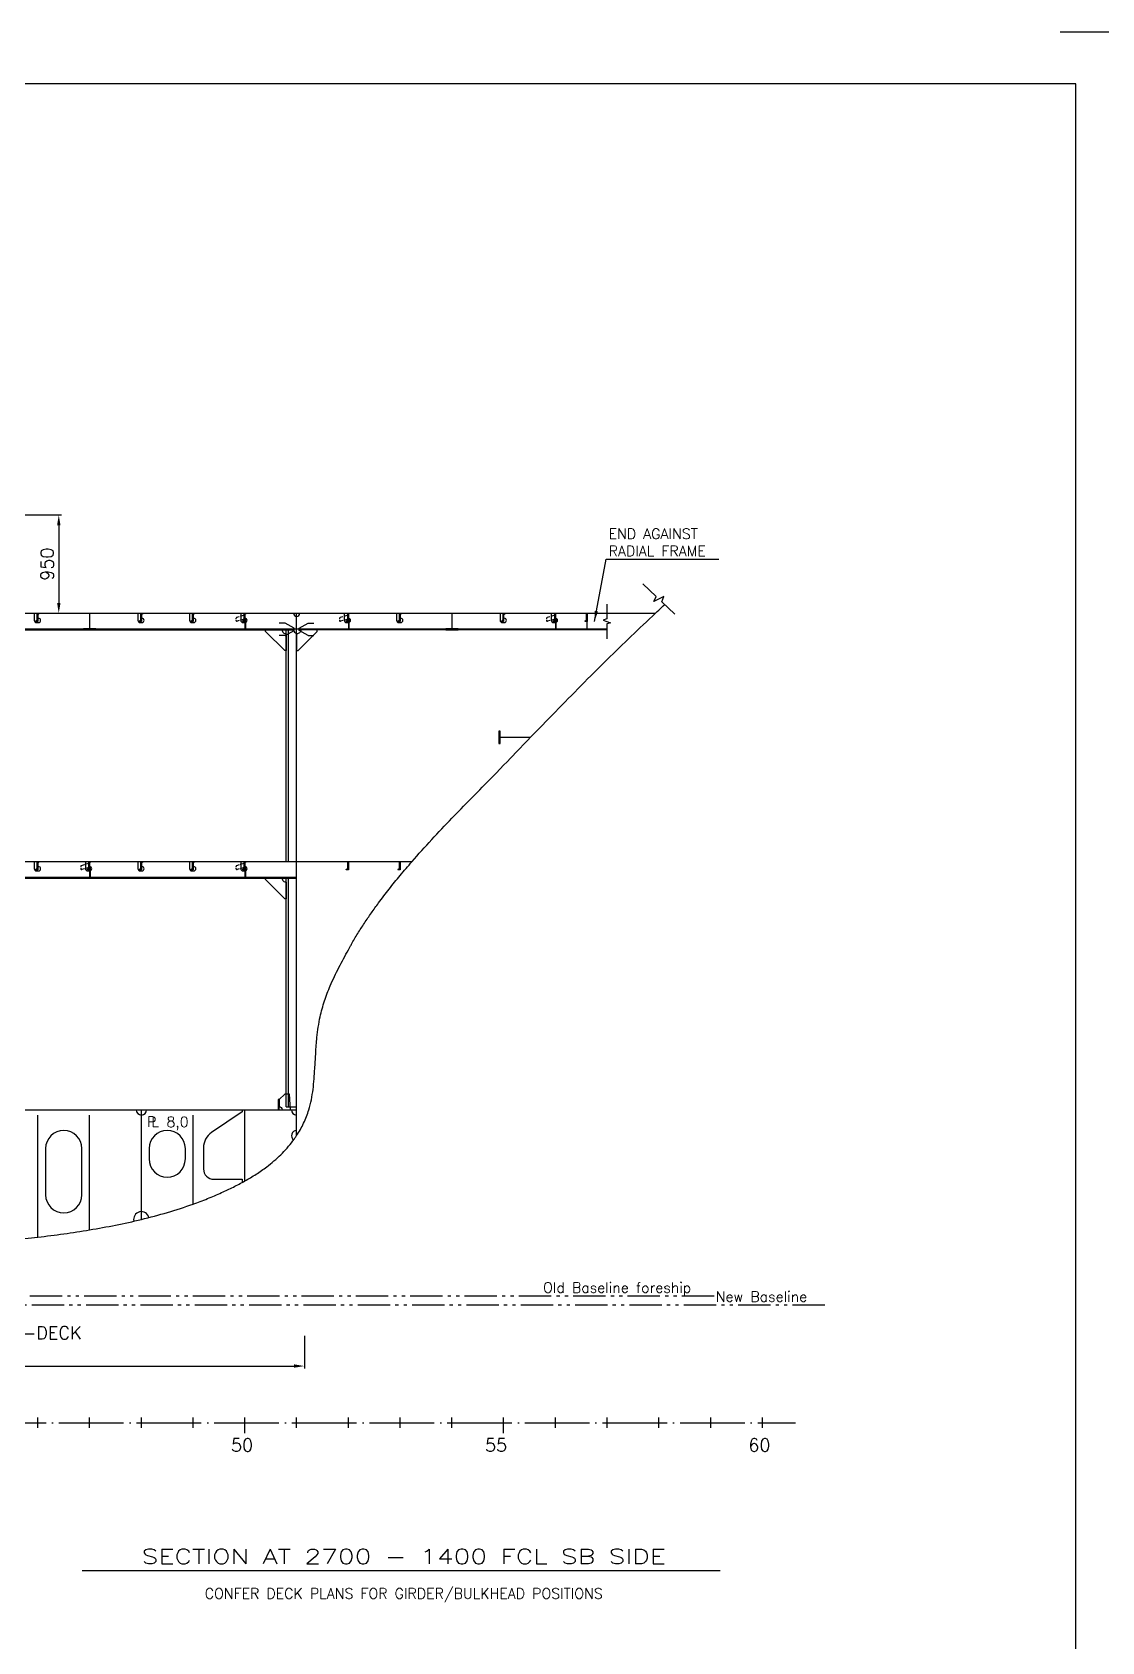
# Model space of a CAD drawing. Extents: x -86245 to 167090, y -69122 to 58950.
# Drawn here: x 30633 to 40965, y 43392 to 58950 of the extents above; entities that cross this region are included whole.
import ezdxf
from ezdxf.enums import TextEntityAlignment as Align

# ---------------------------------------------------------------- set-up
doc = ezdxf.new("R2010")
doc.units = 0
doc.header["$LTSCALE"] = 250
doc.linetypes.add('CENTER', pattern=[3, 2.5, -0.25, 0, -0.25])
doc.linetypes.add('PHANTOM', pattern=[2.1, 1.25, -0.2, 0.125, -0.2, 0.125, -0.2])
doc.layers.get('0').update_dxf_attribs({"linetype": 'CONTINUOUS'})
doc.layers.get('DEFPOINTS').update_dxf_attribs({"linetype": 'CONTINUOUS'})
for name, color, linetype in [('S0CO1', 1, 'CONTINUOUS'), ('S0CO2', 2, 'CONTINUOUS'), ('S0CO3', 3, 'CONTINUOUS'), ('S0CO5', 4, 'CONTINUOUS'), ('S0PH1', 1, 'PHANTOM'), ('S0TX2', 2, 'CONTINUOUS')]:
    doc.layers.add(name, color=color, linetype=linetype)
doc.styles.add('ROMANS', font='romans.shx', dxfattribs={"height": 125})
doc.dimstyles.get("Standard").update_dxf_attribs({"dimscale": 50, "dimtxt": 125, "dimasz": 2, "dimexe": 0.5, "dimexo": 1, "dimgap": 1, "dimtad": 1, "dimdsep": 46, "dimtxsty": 'ROMANS', "dimcen": 1.5, "dimclrd": 1, "dimclre": 1, "dimclrt": 2, "dimazin": 2, "dimtfac": 1, "dimtmove": 2, "dimatfit": 3, "dimfxl": 1, "dimtvp": 100, "dimtolj": 1, "dimarcsym": 0})

# ---------------------------------------------------------------- blocks, each defined once
blk = doc.blocks.new('R-A0')
at = {"color": 2}
blk.add_lwpolyline([(58800, 0), (59450, 0), (59450, 650)], dxfattribs=at)
blk = doc.blocks.new('A$C775A635E')
at = {"layer": 'S0CO1', "color": 6}
blk.add_lwpolyline([(0, 0), (0, 58450), (-41050, 58450), (-41050, 0)], close=True, dxfattribs=at)
at = {"layer": 'S0CO1', "rotation": 90}
blk.add_blockref('R-A0', (500, -500), dxfattribs=at)
blk = doc.blocks.new('A$C257C65E9')
at = {"layer": 'S0TX2', "color": 1, "linetype": 'CENTER'}
blk.add_line((-1800, 25), (35318, 25), dxfattribs=at)
at = {"layer": 'S0TX2', "color": 2, "linetype": 'Continuous'}
for p, q in [((28000, -25), (28000, 75)), ((28500, -25), (28500, 75)), ((29000, -25), (29000, 75)), ((29500, -25), (29500, 75)), ((30000, -75), (30000, 75)), ((30500, -25), (30500, 75)), ((31000, -25), (31000, 75)), ((31500, -25), (31500, 75)), ((32000, -25), (32000, 75)), ((32500, -75), (32500, 75)), ((33000, -25), (33000, 75)), ((33500, -25), (33500, 75)), ((34000, -25), (34000, 75)), ((34500, -25), (34500, 75)), ((35000, -25), (35000, 75))]:
    blk.add_line(p, q, dxfattribs=at)
at = {"layer": 'S0CO1', "color": 2, "linetype": 'ByBlock', "style": 'ROMANS'}
for s, p in [('50', (29866, -253)), ('55', (32320, -253)), ('60', (34863, -253))]:
    blk.add_text(s, height=125, dxfattribs=at).set_placement(p)
blk = doc.blocks.new('HP80x7')
at = {"color": 0, "linetype": 'ByBlock'}
blk.add_lwpolyline([(17, -80, 0.773344), (19, -73), (8, -66, -0.267949), (6, -63), (6, 0), (0, 0), (0, -80), (17, -80)], format="xyb", dxfattribs=at)
blk = doc.blocks.new('PLDIM2')
at = {"layer": 'S0TX2', "style": 'ROMANS'}
for s, p in [('P', (-19, 0)), ('L', (23, 0))]:
    blk.add_text(s, height=100, dxfattribs=at).set_placement(p)
blk.add_attdef('XX.X', (168, -1), '', height=100, dxfattribs=at)
blk = doc.blocks.new('KNE200')
at = {"layer": 'S0CO1', "color": 0}
blk.add_lwpolyline([(40, 0), (200, 0), (200, -15), (15, -200), (0, -200), (0, -40, 0.414214)], format="xyb", close=True, dxfattribs=at)
blk = doc.blocks.new('snip')
at = {"color": 0, "linetype": 'ByBlock'}
for p, q in [((-75, -151), (-75, -221)), ((75, -151), (75, -221))]:
    blk.add_line(p, q, dxfattribs=at)
blk.add_lwpolyline([(75, -151), (13, -43), (-12, -43), (-75, -151)], dxfattribs=at)
blk = doc.blocks.new('HP-UTK-80-O')
at = {"color": 0, "linetype": 'ByBlock'}
blk.add_line((0, -10), (8, -2), dxfattribs=at)
blk.add_lwpolyline([(-40, -6), (-40, -2), (-40, -48), (-40, -69, 0.414214), (-19, -90), (0, -90, 1), (0, -48)], format="xyb", dxfattribs=at)
blk = doc.blocks.new('HP-UTK-80-LUG')
at = {"color": 0, "linetype": 'ByBlock'}
for p, q in [((-86, -48), (-86, -54)), ((-86, -63), (-86, -69)), ((-54, -33), (-80, -40)), ((-54, -71), (-75, -77)), ((-6, -20), (-45, -30)), ((-6, -58), (-45, -69)), ((0, -10), (8, -2))]:
    blk.add_line(p, q, dxfattribs=at)
blk.add_lwpolyline([(-40, -6), (-40, -2), (-40, -48), (-40, -69, 0.414214), (-19, -90), (0, -90, 1), (0, -48)], format="xyb", dxfattribs=at)
for centre, start, end in [((-77, -48), 105, 180), ((-77, -69), 180, 285)]:
    blk.add_arc(centre, 8.33, start, end, dxfattribs=at)
blk = doc.blocks.new('*D189')
at = {"layer": 'DEFPOINTS', "color": 0, "linetype": 'ByBlock', "transparency": 16777216}
for p in [(26759, 7550), (28132, 6600), (28202, 6600)]:
    blk.add_point(p, dxfattribs=at)
at = {"layer": 'S0CO1', "color": 1, "linetype": 'ByBlock', "lineweight": -2, "transparency": 16777216}
for p, q in [((26809, 7550), (28227, 7550)), ((28202, 7450), (28202, 6700)), ((28182, 6600), (28227, 6600))]:
    blk.add_line(p, q, dxfattribs=at)
at = {"layer": 'S0CO1', "color": 1, "linetype": 'ByBlock', "transparency": 16777216}
for points in [[(28186, 7450), (28219, 7450), (28202, 7550)], [(28186, 6700), (28219, 6700), (28202, 6600)]]:
    blk.add_solid(points, dxfattribs=at)
at = {"layer": 'S0CO1', "color": 2, "linetype": 'ByBlock', "transparency": 16777216, "insert": (28090, 7075), "char_height": 125, "attachment_point": 5, "rotation": 90, "style": 'ROMANS'}
blk.add_mtext('\\A1;950', dxfattribs=at)
blk = doc.blocks.new('*D110')
at = {"layer": 'DEFPOINTS', "color": 0, "transparency": 16777216}
for p in [(23687, 46828), (33262, 46399), (33262, 46057)]:
    blk.add_point(p, dxfattribs=at)
at = {"layer": 'S0TX2', "color": 1, "lineweight": -2, "transparency": 16777216}
for p, q in [((23687, 46778), (23687, 46032)), ((33262, 46349), (33262, 46032)), ((23787, 46057), (33162, 46057))]:
    blk.add_line(p, q, dxfattribs=at)
at = {"layer": 'S0TX2', "color": 1, "transparency": 16777216}
for points in [[(23787, 46074), (23787, 46041), (23687, 46057)], [(33162, 46074), (33162, 46041), (33262, 46057)]]:
    blk.add_solid(points, dxfattribs=at)
at = {"layer": 'S0TX2', "color": 2, "transparency": 16777216, "insert": (28475, 46274), "char_height": 125, "attachment_point": 5, "style": 'ROMANS'}
blk.add_mtext('\\A1;1450 FCL, 1400 FCL IN DOUBLE BOTTOM AND ABOVE A-DECK\\PSEE ALSO DECK PLANS', dxfattribs=at)
blk = doc.blocks.new('A$C7FAE4A53')
at = {"layer": 'S0PH1', "color": 8}
blk.add_line((8035, -4200), (-7750, -4200), dxfattribs=at)
at = {"layer": 'S0PH1', "color": 6}
blk.add_line((9103, -4287), (-25513, -4287), dxfattribs=at)
at = {"layer": 'S0TX2', "style": 'ROMANS'}
for s, p in [('Old Baseline foreship', (6381, -4168)), ('New Baseline', (8049, -4255))]:
    blk.add_text(s, height=100, dxfattribs=at).set_placement(p)
blk = doc.blocks.new('A$C3F4907D5')
at = {"layer": 'S0CO1', "color": 8}
for p, q in [((33307, 6440), (33307, 6600)), ((30400, 1830), (30500, 1830))]:
    blk.add_line(p, q, dxfattribs=at)
at = {"layer": 'S0CO1', "color": 8, "linetype": 'Continuous'}
for points in [[(34153.752, 6590.285), (34026.836, 6711.146), (34048.784, 6761.382), (33950.576, 6712.631), (33972.523, 6762.867), (33845.608, 6883.728)], [(33496.448, 6688.694), (33496.448, 6546.17), (33462.104, 6533.67), (33530.791, 6508.67), (33496.448, 6496.17), (33496.448, 6353.646)]]:
    blk.add_lwpolyline(points, dxfattribs=at)
at = {"layer": 'S0CO1', "color": 8, "flags": 128}
for points in [[(30000, 6450), (30008, 6450), (30008, 6550), (30000, 6550)], [(31000, 6450), (31008, 6450), (31008, 6550), (31000, 6550)], [(33000, 6450), (33008, 6450), (33008, 6550), (33000, 6550)], [(28500, 4050), (28508, 4050), (28508, 4150), (28500, 4150)], [(30000, 4050), (30008, 4050), (30008, 4150), (30000, 4150)]]:
    blk.add_lwpolyline(points, close=True, dxfattribs=at)
for points in [[(12667.639, 6450), (33496.448, 6450)], [(15524.77, 6440), (30475.23, 6440)], [(30400, 4200), (30400, 6440)], [(30420, 4200), (30420, 6440)], [(33496.448, 6440), (30524.77, 6440)], [(15250, 4050), (30500, 4050)], [(15250, 4040), (30500, 4040)], [(30400, 1830), (30400, 4040)], [(30420, 1830), (30420, 4040)]]:
    blk.add_lwpolyline(points, dxfattribs=at)
at = {"layer": 'S0CO1', "color": 8}
blk.add_lwpolyline([(30329.998, 1800), (30329.998, 1900), (30321.998, 1900), (30321.998, 1800)], close=True, dxfattribs=at)
for points in [[(30440, 1800), (30430, 1950), (30385, 1950), (30329.998, 1900), (30329.998, 1830, -0.414213562), (30359.998, 1800)], [(29975, 1800), (29975, 1780), (29677.474, 1580.305, 0.249935872), (29600, 1435), (29600, 1228.831, 0.414213562), (29700, 1128.831), (29975, 1128.831), (29975, 1098.831)]]:
    blk.add_lwpolyline(points, format="xyb", dxfattribs=at)
for points in [[(28250, 803.483), (28250, 803.483, 0.414213562), (28425, 978.483), (28425, 1425, 0.414213562), (28250, 1600), (28250, 1600, 0.414213562), (28075, 1425), (28075, 978.483, 0.414213562)], [(29250, 1150), (29250, 1150, 0.414213562), (29425, 1325), (29425, 1425, 0.414213562), (29250, 1600), (29250, 1600, 0.414213562), (29075, 1425), (29075, 1325, 0.414213562)]]:
    blk.add_lwpolyline(points, format="xyb", close=True, dxfattribs=at)
for centre, radius, start, end in [((30500, 6600), 30, 180, 270), ((30500, 6600), 30, 180, 0), ((30500, 6440), 30, 180, 270), ((29000, 1800), 50, 180, 0), ((30500, 1800), 50, 180, 270), ((30500, 1551.134), 50, 90, 235.2222707), ((29000, 740.964), 75, 14.0285908, 193.2970359)]:
    blk.add_arc(centre, radius, start, end, dxfattribs=at)
at = {"layer": 'S0CO2', "color": 8}
for points in [[(28440, 6440), (28560, 6440), (28560, 6450), (28440, 6450)], [(31940, 6440), (32060, 6440), (32060, 6450), (31940, 6450)], [(32454.563, 5340), (32466.563, 5340), (32466.563, 5460), (32454.563, 5460)]]:
    blk.add_lwpolyline(points, close=True, dxfattribs=at)
at = {"layer": 'S0CO3', "color": 8, "flags": 128}
for points in [[(28000, 569.6), (28000, 1750)], [(28500, 639.813), (28500, 1750)], [(29500, 889.186), (29500, 1750)], [(30000, 1112.705), (30000, 1800)]]:
    blk.add_lwpolyline(points, dxfattribs=at)
at = {"layer": 'S0CO5', "color": 8}
for p, q in [((28500, 6600), (28500, 6450)), ((32000, 6600), (32000, 6450)), ((32759.923, 5400), (32467.923, 5400))]:
    blk.add_line(p, q, dxfattribs=at)
at = {"layer": 'S0CO5', "color": 8, "flags": 128}
for points in [[(12300, 6600), (33966.674, 6600)], [(27475, 6600), (32778.021, 6600)], [(30500, 1551.134), (30500, 6600)], [(15235, 4200), (31614.637, 4200)], [(20975, 1800), (30500, 1800)], [(29000, 740.964), (29000, 1800)]]:
    blk.add_lwpolyline(points, dxfattribs=at)
blk.add_lwpolyline([(27750.201, 543.034, 0.004886), (28000, 569.6, 0.00563), (28250.441, 601.575, 0.006886), (28500, 639.813, 0.007862), (28750.912, 685.871, 0.010202), (29000, 740.964, 0.011778), (29251.971, 808.433, 0.014785), (29500, 889.186, 0.009189), (29638.84, 941.875, 0.01056), (29775.494, 1000, 0.009855), (29889, 1053.854, 0.012404), (30000, 1112.705, 0.014394), (30108.24, 1177.755, 0.01957), (30211.822, 1250, 0.031313), (30346.729, 1366.131, 0.038938), (30464.055, 1500, 0.007125), (30482.391, 1525.305, 0.007424), (30500, 1551.134, 0.03409), (30568.027, 1671.325, 0.037611), (30618.184, 1800, 0.025969), (30642.691, 1898.224, 0.017114), (30658.668, 1998.192, 0.012676), (30668.676, 2098.959, 0.003769), (30675.369, 2200), (30684.301, 2350.122, -0.011064), (30696.67, 2500, -0.010697), (30709.381, 2600.419, -0.016476), (30727.525, 2700, -0.026604), (30769.094, 2852.332, -0.021215), (30825.008, 3000, -0.020068), (30908.555, 3175.393, -0.00271), (31000, 3346.801), (31014.422, 3373.445, -0.002731), (31029.006, 3400, -0.012106), (31090.059, 3503.758, -0.007845), (31155.197, 3605, -0.006498), (31222.527, 3703.335, -0.005692), (31292.238, 3800, -0.007466), (31394.273, 3933.944, -0.006438), (31500, 4064.999, -0.003187), (31556.908, 4132.84, -0.002812), (31614.637, 4200, -0.007918), (31804.625, 4411.72, -0.004931), (32000, 4618.483, -0.002796), (32179.695, 4802.849, 0.001148), (32360, 4986.616), (32430.096, 5058.607), (32500, 5130.785), (32533.41, 5165.384), (32566.812, 5200), (32783.17, 5424.077), (33000, 5647.695, -0.001681), (33248.605, 5901.486, -0.003844), (33500, 6152.509, -0.00357), (33732.127, 6377.516, -0.001857), (33966.674, 6600), (33983.338, 6615.686), (34000, 6631.374, 0.000482178), (34055.553, 6683.798, 0.000482178)], format="xyb", dxfattribs=at)
at = {"layer": 'S0CO1', "color": 8}
for name, p in [('HP-UTK-80-O', (28006, 6600)), ('HP-UTK-80-O', (29006, 6600)), ('HP-UTK-80-O', (29506, 6600)), ('HP-UTK-80-LUG', (30000, 6600)), ('HP-UTK-80-LUG', (31000, 6600)), ('HP-UTK-80-O', (31506, 6600)), ('HP-UTK-80-O', (32506, 6600)), ('HP-UTK-80-LUG', (33000, 6600)), ('HP-UTK-80-O', (28006, 4200)), ('HP-UTK-80-LUG', (28500, 4200)), ('HP-UTK-80-O', (29006, 4200)), ('HP-UTK-80-O', (29506, 4200)), ('HP-UTK-80-LUG', (30000, 4200))]:
    blk.add_blockref(name, p, dxfattribs=at)
at = {"layer": 'S0CO1', "color": 8, "rotation": 270}
for p in [(30400, 6440), (30400, 4040)]:
    blk.add_blockref('KNE200', p, dxfattribs=at)
at = {"layer": 'S0CO1', "color": 8, "yscale": 0.8, "zscale": 0.8}
for p, xscale, rotation in [((30509.36, 6445.282), 0.8, 270), ((30490.64, 6445.282), -0.8, 90)]:
    blk.add_blockref('snip', p, dxfattribs=dict(at, xscale=xscale, rotation=rotation))
at = {"layer": 'S0CO1', "color": 8, "xscale": -1, "rotation": 90}
blk.add_blockref('KNE200', (30500, 6440), dxfattribs=at)
at = {"layer": 'S0CO1'}
blk.add_blockref('PLDIM2', (29074.552, 1634.994), dxfattribs=at).add_auto_attribs({'XX.X': '8,0'})
at = {"layer": 'S0CO2', "color": 8, "xscale": -1}
for p in [(28000, 6600), (29000, 6600), (29500, 6600), (30000, 6600), (31000, 6600), (31500, 6600), (32500, 6600), (33000, 6600), (33307, 6600), (28000, 4200), (28500, 4200), (29000, 4200), (29500, 4200), (30000, 4200), (31000, 4200), (31500, 4200)]:
    blk.add_blockref('HP80x7', p, dxfattribs=at)
at = {"layer": 'S0TX2', "insert": (33514.056, 7418.643), "char_height": 100, "width": 1214.59787, "attachment_point": 1, "style": 'ROMANS'}
blk.add_mtext('END AGAINST RADIAL FRAME', dxfattribs=at)
at = {"layer": 'S0CO1', "linetype": 'ByBlock'}
dim = blk.add_linear_dim(base=(28202.326, 6600), p1=(26759.299, 7550), p2=(28132.267, 6600), angle=90, dimstyle='STANDARD', dxfattribs=at)
dim.commit()
dim.dimension.update_dxf_attribs({"geometry": '*D189', "text_midpoint": (28089.826, 7075)})
at = {"layer": 'S0TX2'}
blk.add_leader([(33377.199, 6520.94), (33488.998, 7123.431), (34580.198, 7123.431)], dimstyle='STANDARD', override={"dimgap": 1, "dimtad": 0}, dxfattribs=at)

msp = doc.modelspace()

# ---------------------------------------------------------------- linework, layer by layer
at = {"layer": 'S0TX2', "color": 1}
msp.add_line((37279.583, 44076.787), (31115.674, 44076.787), dxfattribs=at)

# ---------------------------------------------------------------- block references
at = {"layer": 'S0CO1', "linetype": 'ByBlock'}
for name, p in [('A$C775A635E', (40713.595, 0)), ('A$C257C65E9', (2687.057, 45483.435))]:
    msp.add_blockref(name, p, dxfattribs=at)
at = {"layer": 'S0CO1'}
for name, p in [('A$C3F4907D5', (2687.057, 46733.553)), ('A$C7FAE4A53', (29187.057, 50933.553))]:
    msp.add_blockref(name, p, dxfattribs=at)

# ---------------------------------------------------------------- texts
at = {"layer": 'S0TX2', "color": 4, "style": 'ROMANS', "width": 1.35}
msp.add_text('SECTION AT 2700 - 1400 FCL SB SIDE', height=140, dxfattribs=at).set_placement((34221.804, 44216.499), align=Align.MIDDLE)
at = {"layer": 'S0TX2', "style": 'ROMANS'}
msp.add_text('CONFER DECK PLANS FOR GIRDER/BULKHEAD POSITIONS', height=100, dxfattribs=at).set_placement((34221.804, 43851.532), align=Align.MIDDLE)

# ---------------------------------------------------------------- dimensions: what is measured, and where the dimension line sits
at = {"layer": 'S0TX2'}
dim = msp.add_linear_dim(base=(33262.398, 46057.407), p1=(23687.057, 46827.982), p2=(33262.398, 46398.96), text='1450 FCL, 1400 FCL IN DOUBLE BOTTOM AND ABOVE A-DECK\\PSEE ALSO DECK PLANS', dimstyle='STANDARD', dxfattribs=at)
dim.commit()
dim.dimension.update_dxf_attribs({"geometry": '*D110', "text_midpoint": (28474.728, 46274.074)})

doc.saveas('drawing.dxf')
